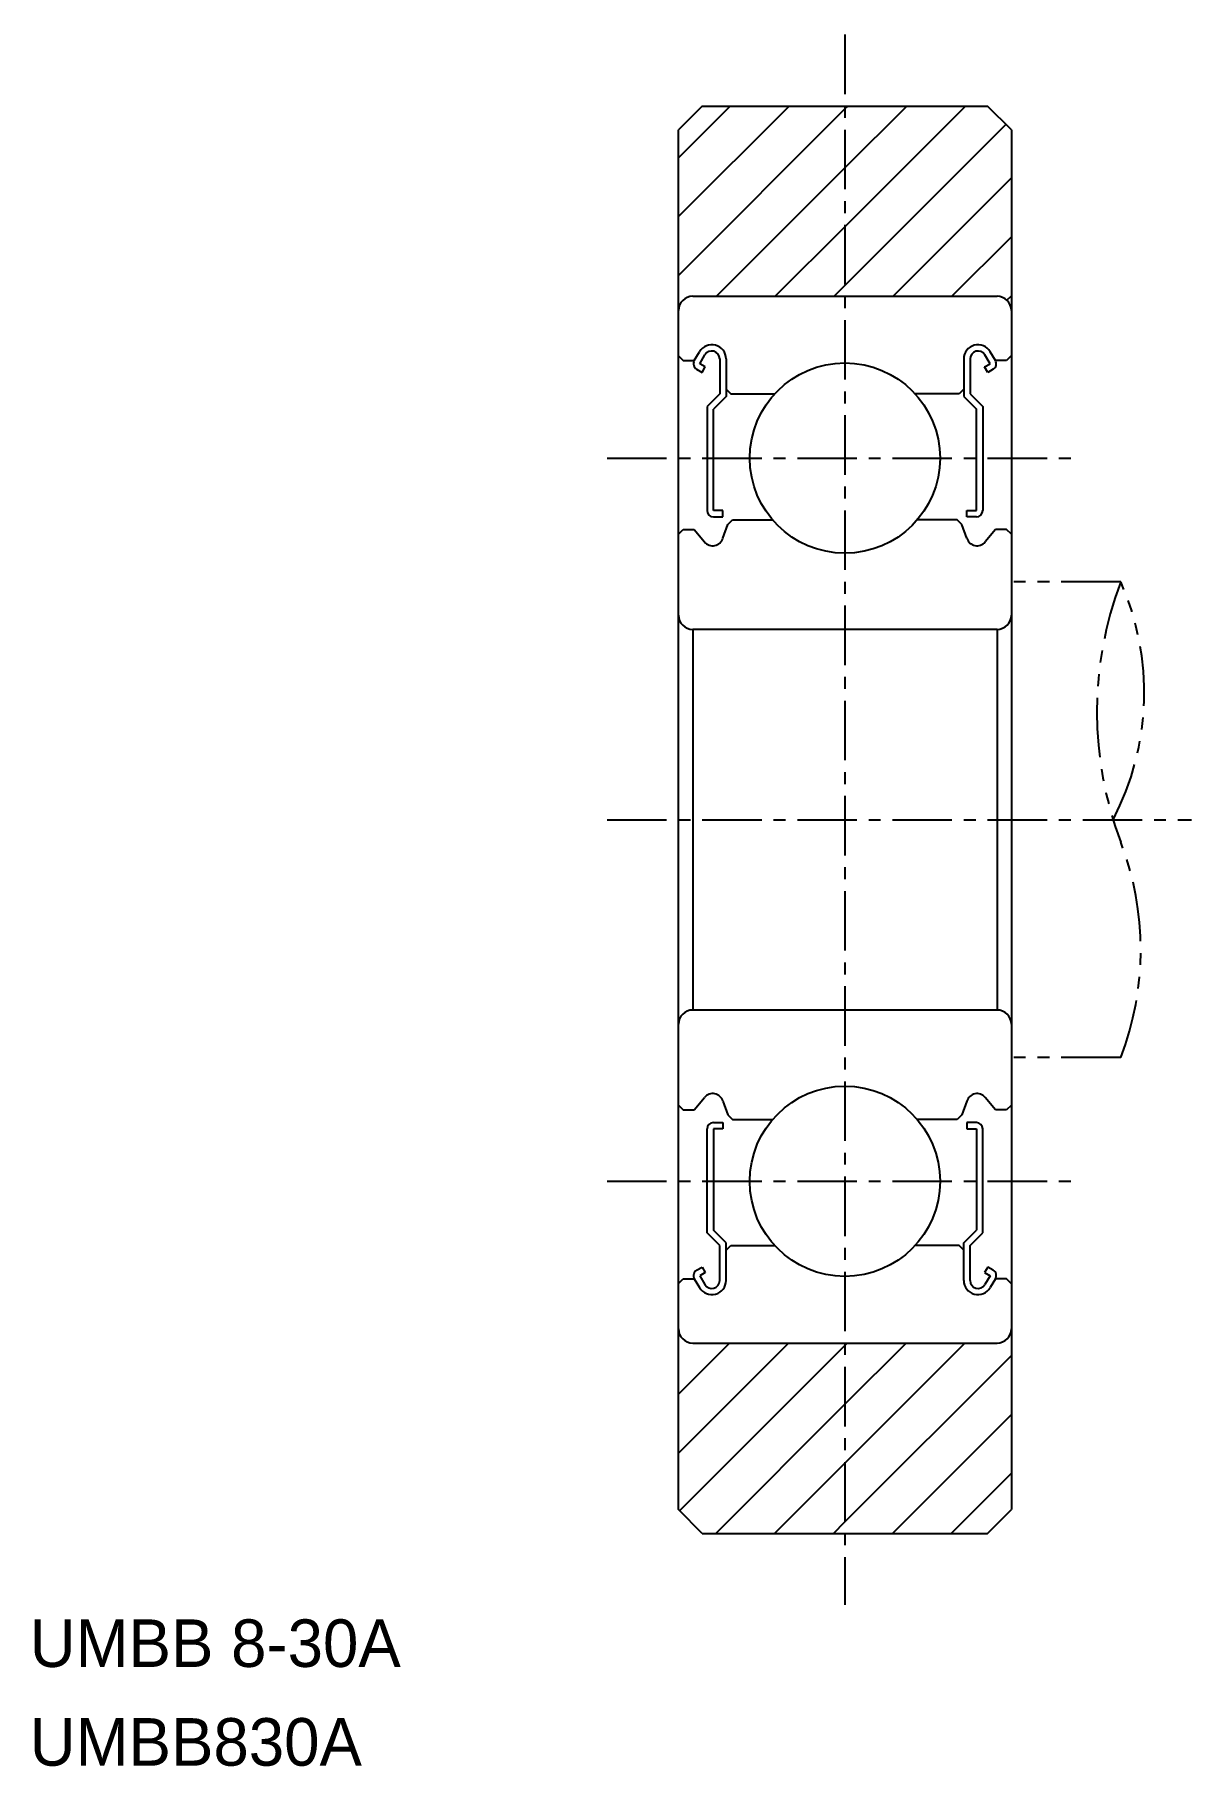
# Model space of a CAD drawing. Extents: x 31.8 to 56.2, y -15.6 to 20.8.
import ezdxf

# ---------------------------------------------------------------- set-up
doc = ezdxf.new("R2010")
doc.units = 0
doc.linetypes.add('CENTER', pattern=[2, 1.25, -0.25, 0.25, -0.25])
doc.linetypes.add('PHANTOM', pattern=[2.5, 1.25, -0.25, 0.25, -0.25, 0.25, -0.25])
doc.layers.get('0').update_dxf_attribs({"linetype": 'CONTINUOUS'})
doc.layers.add('CENTER', color=1, linetype='CENTER')

# ---------------------------------------------------------------- blocks, each defined once
blk = doc.blocks.new('*X2')
at = {"color": 0, "linetype": 'CONTINUOUS'}
for p, q in [((45.389, 16.927), (47.713, 19.252)), ((45.389, 18.165), (46.476, 19.252)), ((45.389, 15.69), (48.889, 19.19)), ((48.889, 16.715), (51.425, 19.252)), ((48.889, 17.953), (50.188, 19.252)), ((48.889, 19.19), (48.95, 19.252)), ((48.889, 15.478), (52.276, 18.865)), ((46.188, 15.252), (48.889, 17.953)), ((49.9, 15.252), (52.389, 17.74)), ((47.425, 15.252), (48.889, 16.715)), ((51.138, 15.252), (52.389, 16.503)), ((48.663, 15.252), (48.889, 15.478)), ((52.294, 15.171), (52.389, 15.265)), ((45.389, -6.584), (45.411, -6.562)), ((45.389, -9.059), (47.699, -6.748)), ((45.389, -7.821), (46.462, -6.748)), ((45.413, -10.272), (48.889, -6.796)), ((48.889, -9.271), (51.411, -6.748)), ((48.889, -8.034), (50.174, -6.748)), ((48.889, -6.796), (48.937, -6.748)), ((48.889, -10.508), (52.389, -7.008)), ((46.174, -10.748), (48.889, -8.034)), ((49.886, -10.748), (52.389, -8.246)), ((47.411, -10.748), (48.889, -9.271)), ((51.124, -10.748), (52.389, -9.483)), ((48.649, -10.748), (48.889, -10.508))]:
    blk.add_line(p, q, dxfattribs=at)

msp = doc.modelspace()

# ---------------------------------------------------------------- linework, layer by layer
at = {"color": 7, "linetype": 'CONTINUOUS'}
for p, q in [((45.889, 19.252), (45.388, 18.752)), ((45.889, 19.252), (51.889, 19.252)), ((52.389, 18.752), (51.889, 19.252)), ((45.388, -10.248), (45.388, 18.752)), ((52.389, 18.752), (52.389, -10.248)), ((45.689, 15.252), (52.089, 15.252)), ((47.289, 15.252), (47.289, 15.252)), ((48.889, 15.252), (48.889, 15.252)), ((45.389, 14.002), (45.489, 13.902)), ((45.488, 13.902), (45.722, 13.902)), ((45.722, 13.902), (45.831, 14.086)), ((45.837, 13.835), (45.946, 14.019)), ((45.953, 13.769), (45.837, 13.835)), ((46.255, 13.936), (46.255, 13.202)), ((46.389, 13.936), (46.389, 13.147)), ((51.388, 13.936), (51.388, 13.147)), ((51.522, 13.936), (51.522, 13.202)), ((51.824, 13.769), (51.94, 13.835)), ((51.94, 13.835), (51.831, 14.019)), ((52.055, 13.902), (51.946, 14.086)), ((52.289, 13.902), (52.055, 13.902)), ((52.388, 14.002), (52.288, 13.902)), ((45.771, 13.72), (45.886, 13.653)), ((45.886, 13.653), (45.953, 13.769)), ((51.891, 13.653), (51.824, 13.769)), ((52.006, 13.72), (51.891, 13.653)), ((46.255, 13.202), (45.989, 12.935)), ((46.389, 13.147), (46.122, 12.88)), ((46.389, 13.302), (46.489, 13.202)), ((46.489, 13.202), (47.413, 13.202)), ((51.288, 13.202), (50.364, 13.202)), ((51.388, 13.302), (51.288, 13.202)), ((51.388, 13.147), (51.655, 12.88)), ((51.522, 13.202), (51.789, 12.935)), ((45.989, 12.935), (45.989, 10.75)), ((46.122, 10.75), (46.122, 12.88)), ((51.655, 10.75), (51.655, 12.88)), ((51.789, 12.935), (51.789, 10.75)), ((46.322, 10.75), (46.122, 10.75)), ((46.122, 10.617), (46.322, 10.617)), ((46.322, 10.617), (46.322, 10.75)), ((51.455, 10.75), (51.655, 10.75)), ((51.455, 10.617), (51.455, 10.75)), ((51.655, 10.617), (51.455, 10.617)), ((45.388, 10.252), (45.488, 10.352)), ((45.488, 10.352), (45.722, 10.352)), ((45.722, 10.352), (45.936, 10.09)), ((46.322, 10.168), (46.427, 10.458)), ((46.427, 10.458), (46.527, 10.552)), ((46.527, 10.552), (47.369, 10.552)), ((51.25, 10.552), (50.408, 10.552)), ((51.35, 10.458), (51.25, 10.552)), ((51.455, 10.168), (51.35, 10.458)), ((52.055, 10.352), (51.841, 10.09)), ((52.289, 10.352), (52.055, 10.352)), ((52.389, 10.252), (52.289, 10.352)), ((45.689, 8.252), (45.689, 0.252)), ((52.089, 8.252), (45.689, 8.252)), ((52.089, 8.252), (52.089, 0.252)), ((52.089, 0.252), (45.689, 0.252)), ((45.388, -1.748), (45.488, -1.848)), ((45.722, -1.848), (45.936, -1.586)), ((46.322, -1.665), (46.427, -1.954)), ((51.455, -1.665), (51.35, -1.954)), ((52.055, -1.848), (51.841, -1.586)), ((52.389, -1.748), (52.289, -1.848)), ((45.488, -1.848), (45.722, -1.848)), ((46.122, -2.113), (46.322, -2.113)), ((46.322, -2.113), (46.322, -2.246)), ((46.427, -1.954), (46.527, -2.048)), ((46.527, -2.048), (47.369, -2.048)), ((51.25, -2.048), (50.408, -2.048)), ((51.35, -1.954), (51.25, -2.048)), ((51.655, -2.113), (51.455, -2.113)), ((51.455, -2.113), (51.455, -2.246)), ((52.289, -1.848), (52.055, -1.848)), ((45.989, -4.431), (45.989, -2.246)), ((46.122, -2.246), (46.122, -4.376)), ((46.322, -2.246), (46.122, -2.246)), ((51.455, -2.246), (51.655, -2.246)), ((51.655, -2.246), (51.655, -4.376)), ((51.789, -4.431), (51.789, -2.246)), ((46.255, -4.698), (45.989, -4.431)), ((46.389, -4.643), (46.122, -4.376)), ((46.255, -5.432), (46.255, -4.698)), ((46.389, -5.432), (46.389, -4.643)), ((46.389, -4.798), (46.489, -4.698)), ((46.489, -4.698), (47.413, -4.698)), ((51.288, -4.698), (50.364, -4.698)), ((51.388, -4.798), (51.288, -4.698)), ((51.388, -4.643), (51.655, -4.376)), ((51.388, -5.432), (51.388, -4.643)), ((51.522, -4.698), (51.789, -4.431)), ((51.522, -5.432), (51.522, -4.698)), ((45.389, -5.498), (45.489, -5.398)), ((45.488, -5.398), (45.722, -5.398)), ((45.722, -5.398), (45.831, -5.582)), ((45.771, -5.216), (45.886, -5.149)), ((45.953, -5.265), (45.837, -5.331)), ((45.837, -5.331), (45.946, -5.515)), ((45.886, -5.149), (45.953, -5.265)), ((51.891, -5.149), (51.824, -5.265)), ((51.824, -5.265), (51.94, -5.331)), ((51.94, -5.331), (51.831, -5.515)), ((52.006, -5.216), (51.891, -5.149)), ((52.055, -5.398), (51.946, -5.582)), ((52.289, -5.398), (52.055, -5.398)), ((52.388, -5.498), (52.288, -5.398)), ((45.689, -6.748), (52.089, -6.748)), ((45.889, -10.748), (45.388, -10.248)), ((51.889, -10.748), (52.389, -10.248)), ((45.889, -10.748), (51.889, -10.748))]:
    msp.add_line(p, q, dxfattribs=at)
at = {"color": 3, "linetype": 'PHANTOM'}
for p, q in [((54.689, 9.252), (52.389, 9.252)), ((54.689, -0.748), (52.389, -0.748))]:
    msp.add_line(p, q, dxfattribs=at)
at = {"color": 7, "linetype": 'CONTINUOUS'}
for centre in [(48.889, 11.852), (48.889, -3.348)]:
    msp.add_circle(centre, 2, dxfattribs=at)
for centre, radius, start, end in [((45.689, 14.952), 0.3, 90, 180), ((52.089, 14.952), 0.3, 0, 90), ((46.09, 13.936), 0.299, 0, 150.0002), ((51.687, 13.936), 0.299, 29.9998, 180), ((45.837, 13.835), 0.133, 149.9969, 240.0013), ((46.09, 13.936), 0.166, 0, 150.0044), ((51.687, 13.936), 0.166, 29.9956, 180), ((51.94, 13.835), 0.133, 299.9987, 30.0031), ((46.122, 10.75), 0.133, 180, 270), ((51.655, 10.75), 0.133, 270, 360), ((46.108, 10.233), 0.224, 220.001, 343.1517), ((51.669, 10.233), 0.224, 196.8483, 319.999), ((45.689, 8.552), 0.3, 180, 270), ((52.089, 8.552), 0.3, 270, 0), ((45.689, -0.048), 0.3, 90, 180), ((52.089, -0.048), 0.3, 360, 90), ((46.108, -1.729), 0.224, 16.8483, 139.999), ((51.669, -1.729), 0.224, 40.001, 163.1517), ((46.122, -2.246), 0.133, 90, 179.9999), ((51.655, -2.246), 0.133, 0, 90), ((45.837, -5.331), 0.133, 119.9987, 210.0031), ((46.09, -5.432), 0.299, 209.9998, 360), ((46.09, -5.432), 0.166, 209.9956, 360), ((51.687, -5.432), 0.299, 180, 330.0002), ((51.687, -5.432), 0.166, 180, 330.0044), ((51.94, -5.331), 0.133, 329.9969, 60.0013), ((45.689, -6.448), 0.3, 180, 270), ((52.089, -6.448), 0.3, 270, 360)]:
    msp.add_arc(centre, radius, start, end, dxfattribs=at)
at = {"color": 3, "linetype": 'PHANTOM'}
for centre, radius, start, end in [((61.944, 6.515), 7.755, 159.3366, 200.6634), ((49.435, 6.919), 5.748, 332.3591, 23.9484), ((48.828, 1.515), 6.283, 338.8833, 21.1167)]:
    msp.add_arc(centre, radius, start, end, dxfattribs=at)
at = {"layer": 'CENTER', "color": 1, "linetype": 'CENTER'}
for p, q in [((48.889, 20.752), (48.889, -12.248)), ((43.889, 11.852), (53.889, 11.852)), ((43.889, 4.252), (56.175, 4.252)), ((43.889, -3.348), (53.889, -3.348))]:
    msp.add_line(p, q, dxfattribs=at)

# ---------------------------------------------------------------- block references
at = {"color": 7, "linetype": 'CONTINUOUS'}
msp.add_blockref('*X2', (0, 0), dxfattribs=at)

# ---------------------------------------------------------------- texts
for s, p in [('UMBB 8-30A', (31.745, -13.555)), ('UMBB830A', (31.745, -15.63))]:
    msp.add_text(s, height=1, dxfattribs=at).set_placement(p)

doc.saveas('drawing.dxf')
